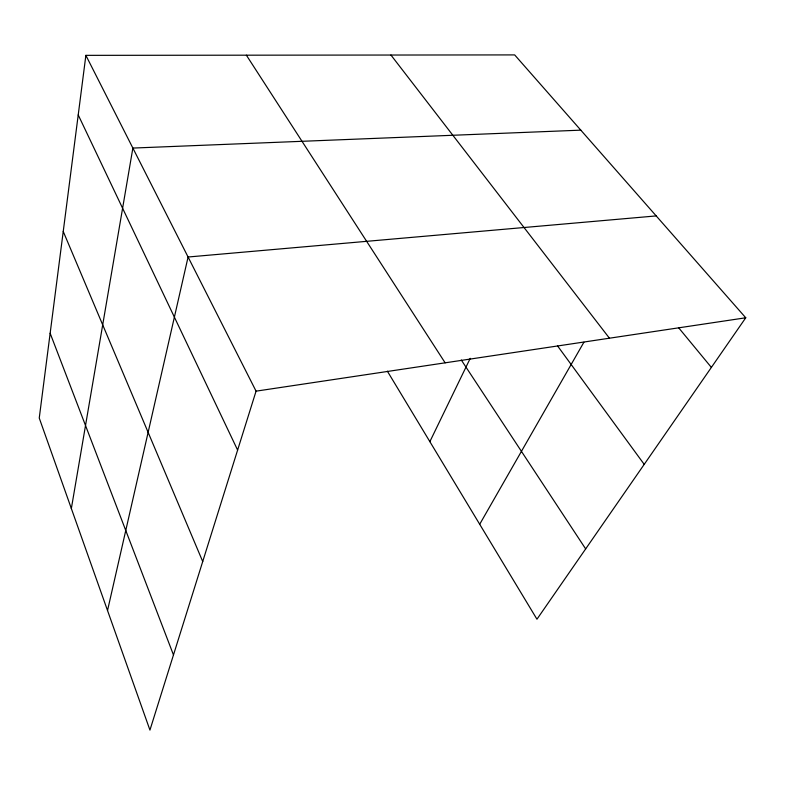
<?xml version="1.0" encoding="UTF-8"?>
<svg xmlns="http://www.w3.org/2000/svg" width="785" height="785" viewBox="0 0 785 785"><rect width="100%" height="100%" fill="white"/><g stroke="black" fill="none" stroke-linecap="round" stroke-linejoin="round"><path stroke-width="1.18" d="M85.879 55.352L39.25 418.052L149.945 730.089L256.067 391.156L85.879 55.352L514.666 54.911L745.75 317.778L536.96 619.218L387.368 371.187M71.347 508.543L132.871 148.071L580.812 130.153M107.525 610.524L188.086 257.009L656.201 215.914M429.866 441.651L470.244 358.323M479.694 524.272L583.893 342.24M256.067 391.156L745.75 317.778M678.789 327.944L711.377 367.409M390.94 55.038L609.445 338.207M557.507 345.842L644.21 464.367M461.276 359.981L585.659 548.901M246.372 55.185L445.134 362.827M78.225 114.934L237.619 450.09M63.242 231.487L202.716 561.54M50.152 333.262L173.475 654.935"/></g></svg>
